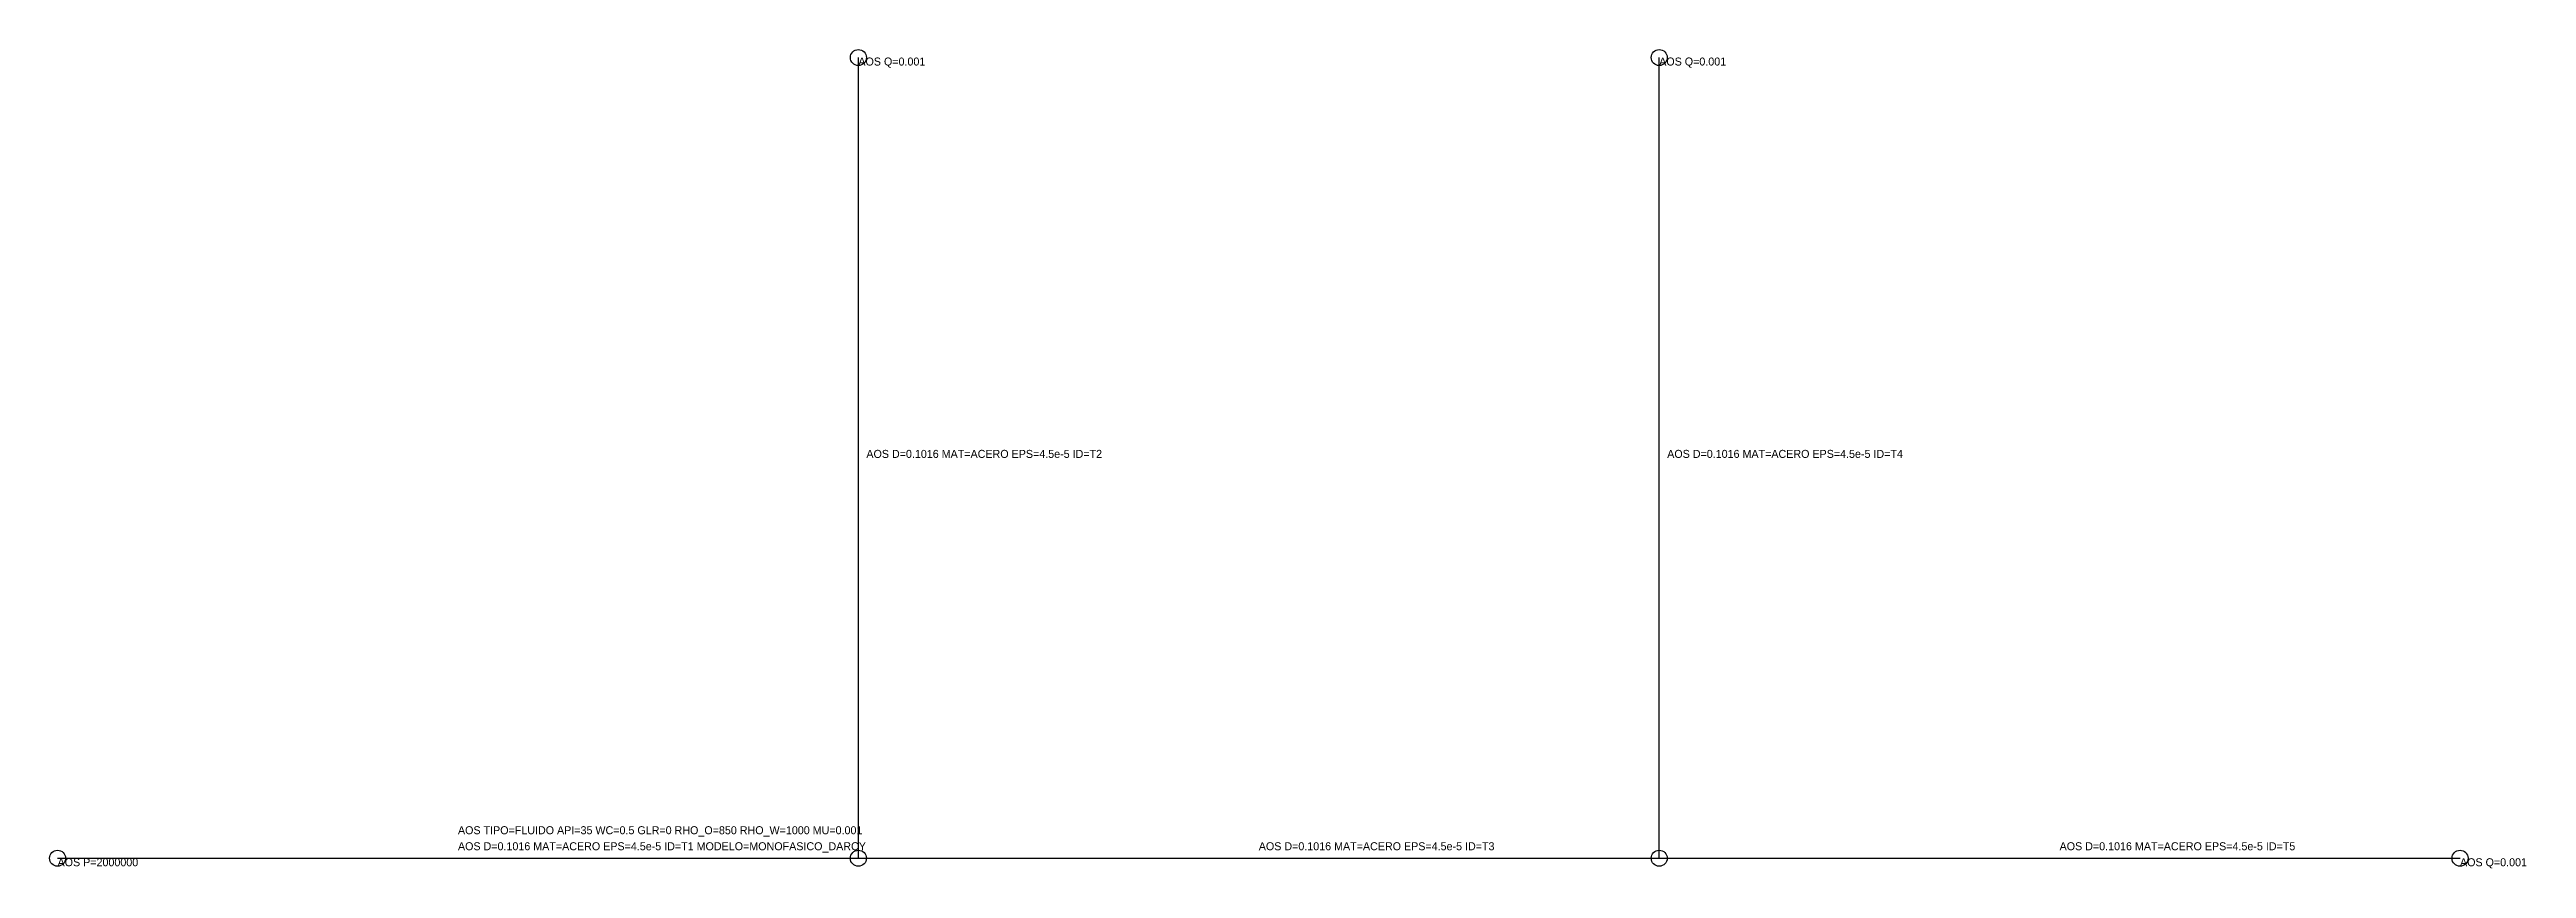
# Model space of a CAD drawing. Header units: metres. Extents: x -1 to 308, y -1 to 101.
import ezdxf

# ---------------------------------------------------------------- set-up
doc = ezdxf.new("R2010")
doc.units = ezdxf.units.M
doc.layers.get('0').update_dxf_attribs({"linetype": 'CONTINUOUS'})
doc.layers.add('AOS_FLOWLINES', color=3, linetype='CONTINUOUS')
doc.layers.add('AOS_META', color=2, linetype='CONTINUOUS')

msp = doc.modelspace()

# ---------------------------------------------------------------- linework, layer by layer
for centre in [(100, 100), (200, 100), (0, 0), (100, 0), (200, 0), (300, 0)]:
    msp.add_circle(centre, 1)
at = {"layer": 'AOS_FLOWLINES'}
for p, q in [((100, 0), (100, 100)), ((200, 0), (200, 100)), ((0, 0), (100, 0)), ((100, 0), (200, 0)), ((200, 0), (300, 0))]:
    msp.add_line(p, q, dxfattribs=at)

# ---------------------------------------------------------------- texts
at = {"layer": 'AOS_META'}
for s, p in [('AOS Q=0.001', (100, 99)), ('AOS Q=0.001', (200, 99)), ('AOS D=0.1016 MAT=ACERO EPS=4.5e-5 ID=T2', (101, 50)), ('AOS D=0.1016 MAT=ACERO EPS=4.5e-5 ID=T4', (201, 50)), ('AOS TIPO=FLUIDO API=35 WC=0.5 GLR=0 RHO_O=850 RHO_W=1000 MU=0.001', (50, 3)), ('AOS P=2000000', (0, -1)), ('AOS D=0.1016 MAT=ACERO EPS=4.5e-5 ID=T1 MODELO=MONOFASICO_DARCY', (50, 1)), ('AOS D=0.1016 MAT=ACERO EPS=4.5e-5 ID=T3', (150, 1)), ('AOS D=0.1016 MAT=ACERO EPS=4.5e-5 ID=T5', (250, 1)), ('AOS Q=0.001', (300, -1))]:
    msp.add_text(s, height=1, dxfattribs=at).set_placement(p)

doc.saveas('drawing.dxf')
